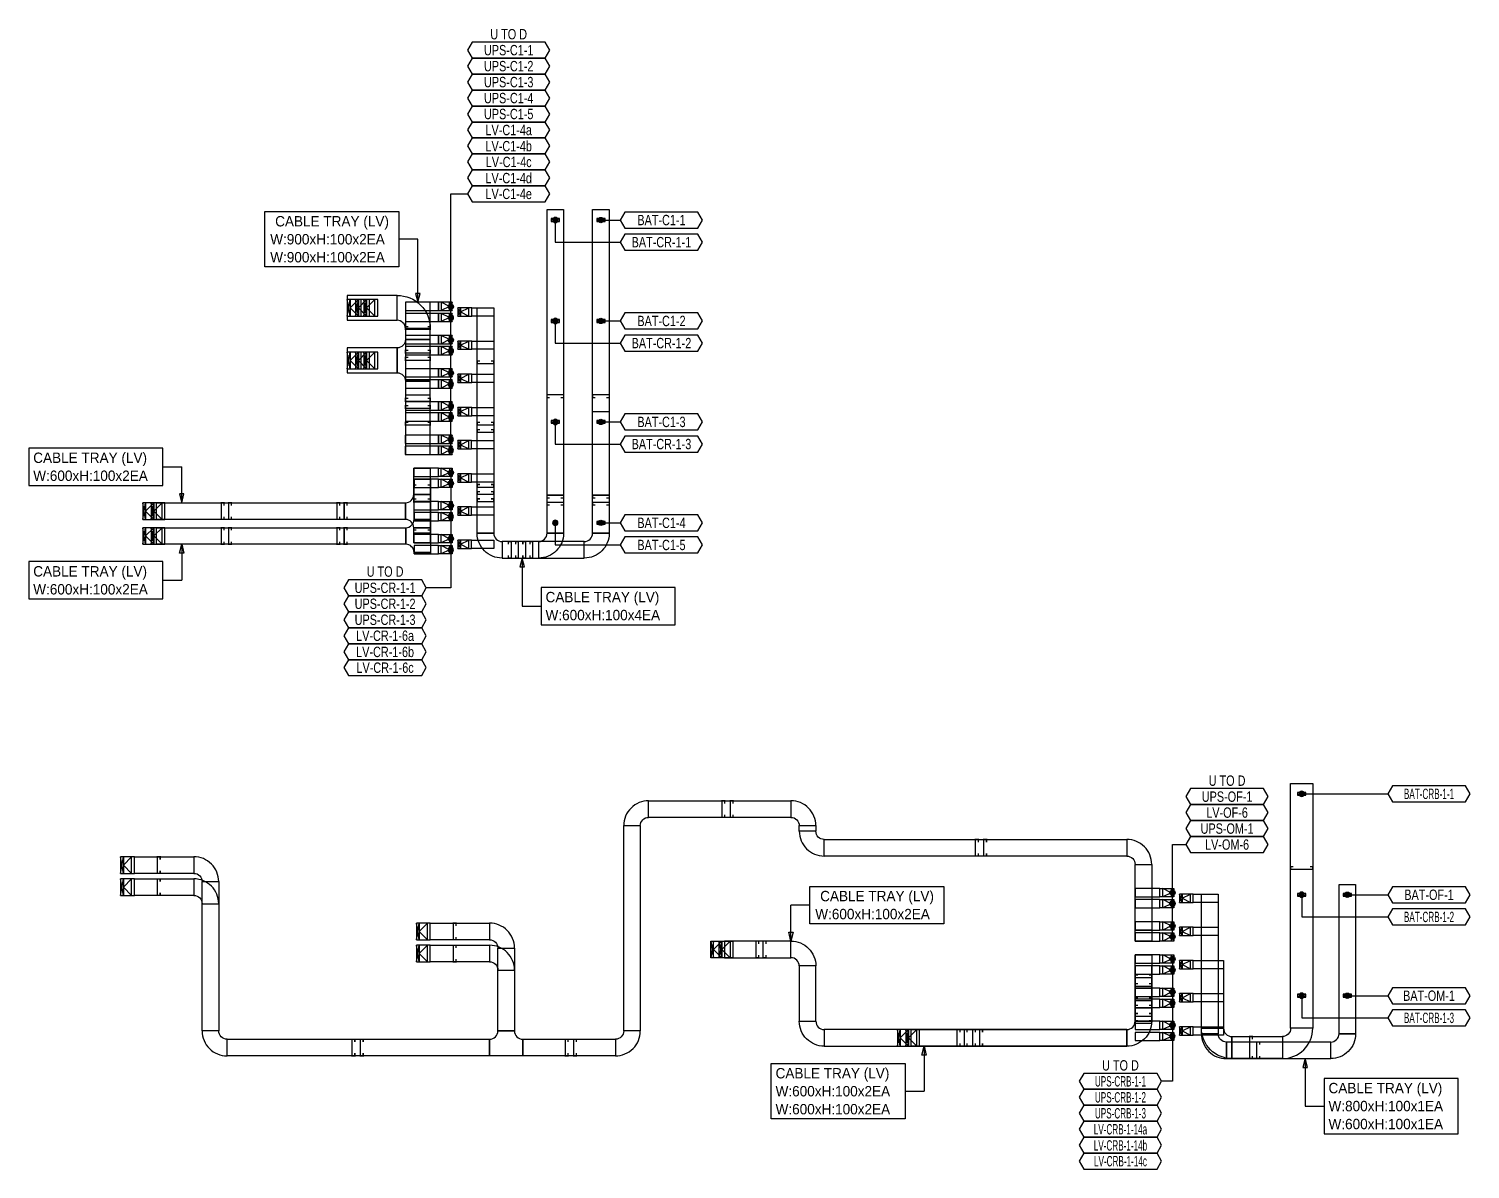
# Model space of a CAD drawing. Header units: millimetres. Extents: x 31670 to 374393, y -351975 to 839589.
# Drawn here: x 111934 to 164074, y -247492 to -206256 of the extents above; entities that cross this region are included whole.
import ezdxf
from ezdxf.enums import TextEntityAlignment as Align

# ---------------------------------------------------------------- set-up
doc = ezdxf.new("R2010")
doc.units = ezdxf.units.MM
doc.header["$LTSCALE"] = 150
for name, color, linetype in [('-----26 Electrical Cable Tray_HV_N', 30, 'Continuous'), ('-----26 Electrical Cable Tray_LV_UPS1', 6, 'Continuous'), ('-----26 Electrical Cable Tray_LV_UPS2', 2, 'Continuous'), ('-----26 Electrical Cable Tray_LV_UPSBAT', 11, 'Continuous'), ('-----29 주기', 1, 'Continuous'), ('-----30 Text', 2, 'Continuous'), ('-----99 Cable Schedule', 2, 'Continuous')]:
    doc.layers.add(name, color=color, linetype=linetype)
doc.styles.add('ELEC', font='Dotum.ttf')

# ---------------------------------------------------------------- blocks, each defined once
blk = doc.blocks.new('A$550585017316')
at = {"color": 0}
for p, q in [((400, 300), (0, 300)), ((0, 300), (0, 0)), ((0, 0), (400, 0)), ((500, 300), (400, 300)), ((400, 0), (500, 0)), ((500, 0), (500, 300))]:
    blk.add_line(p, q, dxfattribs=at)
at = {"color": 8}
for p, q in [((100, 0), (0, 300)), ((0, 0), (100, 300)), ((100, 150), (400, 300)), ((100, 300), (100, 0)), ((100, 150), (400, 0)), ((400, 0), (400, 300))]:
    blk.add_line(p, q, dxfattribs=at)
blk = doc.blocks.new('A$495596483691')
at = {"color": 0}
for p, q in [((100, 600), (0, 600)), ((0, 600), (0, 0)), ((500, 600), (100, 600)), ((500, 0), (500, 600)), ((0, 0), (100, 0)), ((100, 0), (500, 0))]:
    blk.add_line(p, q, dxfattribs=at)
at = {"color": 8}
for p, q in [((400, 300), (100, 600)), ((100, 600), (100, 0)), ((400, 0), (400, 600)), ((400, 600), (500, 0)), ((500, 600), (400, 0)), ((400, 300), (100, 0))]:
    blk.add_line(p, q, dxfattribs=at)
blk = doc.blocks.new('A$C9a0ab699')
h = blk.add_hatch(color=0)
edge = h.paths.add_edge_path()
edge.add_arc((64, 64), 64, -360, 0, ccw=False)
at = {"color": 0}
blk.add_circle((64, 64), 64, dxfattribs=at)

msp = doc.modelspace()

# ---------------------------------------------------------------- linework, layer by layer
at = {"layer": '-----26 Electrical Cable Tray_HV_N', "color": 1}
for p, q in [((116780, -222092, 0), (117465, -222092, 0)), ((116780, -226198, 0), (117465, -226198, 0)), ((140189, -237942, 0), (139504, -237942, 0)), ((143633, -244673, 0), (144318, -244673, 0))]:
    msp.add_line(p, q, dxfattribs=at)
at = {"layer": '-----26 Electrical Cable Tray_HV_N', "color": 1, "elevation": 0}
for points in [[(125319, -212864), (125319, -214864), (120473, -214864), (120473, -212864)], [(111934, -221417), (111934, -222767), (116780, -222767), (116780, -221417)], [(111934, -225523), (111934, -226873), (116780, -226873), (116780, -225523)], [(130466, -226455), (130466, -227805), (135312, -227805), (135312, -226455)], [(145035, -237267), (145035, -238617), (140189, -238617), (140189, -237267)], [(138787, -245673), (138787, -243673), (143633, -243673), (143633, -245673)], [(158789, -244210), (158789, -246210), (163635, -246210), (163635, -244210)]]:
    msp.add_lwpolyline(points, close=True, dxfattribs=at)
for points in [[(126007, -216145), (126087, -215825), (125927, -215825), (126007, -216145), (126007, -213864), (125319, -213864)], [(117465, -223395), (117545, -223075), (117385, -223075), (117465, -223395), (117465, -222092)], [(117465, -224895), (117545, -225215), (117385, -225215), (117465, -224895), (117465, -226198)], [(129781, -225395), (129701, -225715), (129861, -225715), (129781, -225395), (129781, -227130), (130466, -227130)], [(139504, -239245), (139424, -238925), (139584, -238925), (139504, -239245), (139504, -237942)], [(144318, -243045), (144398, -243365), (144238, -243365), (144318, -243045), (144318, -244673)], [(158104, -243495), (158024, -243815), (158184, -243815), (158104, -243495), (158104, -245210), (158789, -245210)]]:
    msp.add_lwpolyline(points, dxfattribs=at)
at = {"layer": '-----26 Electrical Cable Tray_LV_UPS1', "elevation": 0}
for points in [[(125557, -217495), (126457, -217495), (126457, -216145), (125557, -216145)], [(125557, -216845), (126753, -216845), (126753, -216545), (125557, -216545)], [(123454, -217795), (123454, -218695), (125257, -218695), (125257, -217795)], [(123454, -217795), (123454, -218695), (125257, -218695), (125257, -217795)], [(125557, -218045), (126753, -218045), (126753, -217745), (125557, -217745)], [(125557, -219245), (126753, -219245), (126753, -218945), (125557, -218945)], [(125557, -221645), (126457, -221645), (126457, -218995), (125557, -218995)], [(125557, -221645), (126457, -221645), (126457, -218995), (125557, -218995)], [(125557, -220445), (126753, -220445), (126753, -220145), (125557, -220145)], [(125554, -221645), (126749, -221645), (126749, -221345), (125554, -221345)], [(126749, -222145), (125857, -222145), (125857, -222445), (126749, -222445)], [(126457, -222145), (126457, -223095), (125857, -223095), (125857, -222145)], [(116554, -223395), (125557, -223395), (125557, -223995), (116554, -223995)], [(116854, -223395), (125557, -223395), (125557, -223995), (116854, -223995)], [(126749, -223345), (125857, -223345), (125857, -223645), (126749, -223645)], [(126457, -224295), (126457, -224845), (125857, -224845), (125857, -224295)], [(126749, -224545), (125857, -224545), (125857, -224845), (126749, -224845)], [(134354, -234170), (139504, -234170), (139504, -234770), (134354, -234770)], [(134054, -235070), (134054, -242495), (133454, -242495), (133454, -235070)], [(139804, -235270), (139804, -235070), (140404, -235070), (140404, -235270)], [(140704, -235570), (151653, -235570), (151653, -236170), (140704, -236170)], [(152553, -236470), (152553, -238845), (151953, -238845), (151953, -236470)], [(115754, -236995), (117904, -236995), (117904, -237595), (115754, -237595)], [(152853, -237345), (151953, -237345), (151953, -237645), (152853, -237645)], [(118804, -237895), (118804, -242495), (118204, -242495), (118204, -237895)], [(126454, -238595), (128603, -238595), (128603, -239195), (126454, -239195)], [(152853, -238545), (151953, -238545), (151953, -238845), (152853, -238845)], [(129503, -239495), (129503, -242495), (128903, -242495), (128903, -239495)], [(152853, -239745), (151953, -239745), (151953, -240045), (152853, -240045)], [(152553, -239745), (152553, -242145), (151953, -242145), (151953, -239745)], [(152853, -240945), (151953, -240945), (151953, -241245), (152853, -241245)], [(152553, -240945), (152553, -242145), (151953, -242145), (151953, -240945)], [(143854, -242445), (151653, -242445), (151653, -243045), (143854, -243045)], [(144154, -242445), (151653, -242445), (151653, -243045), (144154, -243045)], [(152853, -242145), (151953, -242145), (151953, -242445), (152853, -242445)], [(119104, -242795), (128603, -242795), (128603, -243395), (119104, -243395)], [(129803, -242795), (133154, -242795), (133154, -243395), (129803, -243395)]]:
    msp.add_lwpolyline(points, close=True, dxfattribs=at)
at = {"layer": '-----26 Electrical Cable Tray_LV_UPS1', "ltscale": 7.5, "const_width": 50, "elevation": 0}
for points in [[(126357, -217022), (126457, -217022), (126457, -217122), (125557, -217122), (125557, -217022), (125657, -217022)], [(126357, -219622), (126457, -219622), (126457, -219722), (125557, -219722), (125557, -219622), (125657, -219622)], [(126357, -219882), (126457, -219882), (126457, -219982), (125557, -219982), (125557, -219882), (125657, -219882)], [(126357, -222747), (126457, -222747), (126457, -222847), (125857, -222847), (125857, -222747), (125957, -222747)], [(118999, -223895), (118999, -223995), (118899, -223995), (118899, -223395), (118999, -223395), (118999, -223495)], [(119259, -223895), (119259, -223995), (119159, -223995), (119159, -223395), (119259, -223395), (119259, -223495)], [(123181, -223895), (123181, -223995), (123081, -223995), (123081, -223395), (123181, -223395), (123181, -223495)], [(123441, -223895), (123441, -223995), (123341, -223995), (123341, -223395), (123441, -223395), (123441, -223495)], [(126357, -224383), (126457, -224383), (126457, -224483), (125857, -224483), (125857, -224383), (125957, -224383)], [(137106, -234670), (137106, -234770), (137006, -234770), (137006, -234170), (137106, -234170), (137106, -234270)], [(146278, -236070), (146278, -236170), (146178, -236170), (146178, -235570), (146278, -235570), (146278, -235670)], [(116686, -237495), (116686, -237595), (116586, -237595), (116586, -236995), (116686, -236995), (116686, -237095)], [(127386, -239095), (127386, -239195), (127286, -239195), (127286, -238595), (127386, -238595), (127386, -238695)], [(152453, -240780), (152553, -240780), (152553, -240880), (151953, -240880), (151953, -240780), (152053, -240780)], [(152453, -241863), (152553, -241863), (152553, -241963), (151953, -241963), (151953, -241863), (152053, -241863)], [(145614, -242945), (145614, -243045), (145514, -243045), (145514, -242445), (145614, -242445), (145614, -242545)], [(145874, -242945), (145874, -243045), (145774, -243045), (145774, -242445), (145874, -242445), (145874, -242545)], [(152453, -242123), (152553, -242123), (152553, -242223), (151953, -242223), (151953, -242123), (152053, -242123)], [(123728, -243295), (123728, -243395), (123628, -243395), (123628, -242795), (123728, -242795), (123728, -242895)], [(131441, -243295), (131441, -243395), (131341, -243395), (131341, -242795), (131441, -242795), (131441, -242895)]]:
    msp.add_lwpolyline(points, dxfattribs=at)
at = {"layer": '-----26 Electrical Cable Tray_LV_UPS1', "elevation": 0}
for points in [[(125557, -218995), (126457, -218995), (126457, -218995), (126457, -217495), (125557, -217495, -0.414214), (125257, -217795), (125257, -218695), (125257, -218695, -0.414214)], [(125557, -218995), (126457, -218995), (126457, -218995), (126457, -217495), (125557, -217495, -0.414214), (125257, -217795), (125257, -218695), (125257, -218695, -0.414214)], [(125857, -223095), (126457, -223095), (126457, -223095), (126457, -224295), (125857, -224295, 0.414214), (125557, -223995), (125557, -223395), (125557, -223395, 0.414214)], [(125857, -223095), (126457, -223095), (126457, -223095), (126457, -224295), (125857, -224295, 0.414214), (125557, -223995), (125557, -223395), (125557, -223395, 0.414214)], [(134054, -235070), (134054, -235070, -0.414214), (134354, -234770), (134354, -234770), (134354, -234170, 0.414214), (133454, -235070)], [(139504, -234770), (139504, -234770, -0.414214), (139804, -235070), (139804, -235070), (140404, -235070, 0.414214), (139504, -234170)], [(140704, -235570), (140704, -235570, -0.414214), (140404, -235270), (140404, -235270), (139804, -235270, 0.414214), (140704, -236170)], [(151653, -236170), (151653, -236170, -0.414214), (151953, -236470), (151953, -236470), (152553, -236470, 0.414214), (151653, -235570)], [(117904, -237595), (117904, -237595, -0.414214), (118204, -237895), (118204, -237895), (118804, -237895, 0.414214), (117904, -236995)], [(128603, -239195), (128603, -239195, -0.414214), (128903, -239495), (128903, -239495), (129503, -239495, 0.414214), (128603, -238595)], [(151653, -242445), (151653, -242445, 0.414214), (151953, -242145), (151953, -242145), (152553, -242145, -0.414214), (151653, -243045)], [(151653, -242445), (151653, -242445, 0.414214), (151953, -242145), (151953, -242145), (152553, -242145, -0.414214), (151653, -243045)], [(119104, -242795), (119104, -242795, -0.414214), (118804, -242495), (118804, -242495), (118204, -242495, 0.414214), (119104, -243395)], [(129803, -242795), (129803, -243395), (129803, -243395), (128603, -243395), (128603, -242795, 0.414214), (128903, -242495), (129503, -242495), (129503, -242495, 0.414214)], [(133454, -242495), (133454, -242495, -0.414214), (133154, -242795), (133154, -242795), (133154, -243395, 0.414214), (134054, -242495)]]:
    msp.add_lwpolyline(points, format="xyb", close=True, dxfattribs=at)
at = {"layer": '-----26 Electrical Cable Tray_LV_UPS2', "elevation": 0}
for points in [[(123454, -215895), (123454, -216795), (125257, -216795), (125257, -215895)], [(123454, -215895), (123454, -216795), (125257, -216795), (125257, -215895)], [(125557, -216445), (126753, -216445), (126753, -216145), (125557, -216145)], [(125557, -221645), (126457, -221645), (126457, -217095), (125557, -217095)], [(125557, -219495), (126457, -219495), (126457, -217095), (125557, -217095)], [(125557, -217645), (126753, -217645), (126753, -217345), (125557, -217345)], [(125557, -218845), (126753, -218845), (126753, -218545), (125557, -218545)], [(125557, -220045), (126753, -220045), (126753, -219745), (125557, -219745)], [(125554, -221245), (126749, -221245), (126749, -220945), (125554, -220945)], [(126749, -222545), (125870, -222545), (125870, -222845), (126749, -222845)], [(126470, -222545), (126470, -223995), (125870, -223995), (125870, -222545)], [(126749, -223745), (125870, -223745), (125870, -224045), (126749, -224045)], [(116554, -224295), (125570, -224295), (125570, -224895), (116554, -224895)], [(116854, -224295), (125570, -224295), (125570, -224895), (116854, -224895)], [(126749, -224945), (125870, -224945), (125870, -225245), (126749, -225245)], [(126470, -225195), (126470, -225245), (125870, -225245), (125870, -225195)], [(134354, -234170), (139504, -234170), (139504, -234770), (134354, -234770)], [(134054, -235070), (134054, -242495), (133454, -242495), (133454, -235070)], [(139804, -235270), (139804, -235070), (140404, -235070), (140404, -235270)], [(140704, -235570), (151653, -235570), (151653, -236170), (140704, -236170)], [(115754, -236195), (117904, -236195), (117904, -236795), (115754, -236795)], [(152553, -236470), (152553, -239245), (151953, -239245), (151953, -236470)], [(118804, -237095), (118804, -242495), (118204, -242495), (118204, -237095)], [(152853, -237745), (151953, -237745), (151953, -238045), (152853, -238045)], [(137104, -239845), (139504, -239845), (139504, -239245), (137104, -239245)], [(137404, -239845), (139504, -239845), (139504, -239245), (137404, -239245)], [(152853, -238945), (151953, -238945), (151953, -239245), (152853, -239245)], [(126454, -239395), (128603, -239395), (128603, -239995), (126454, -239995)], [(129503, -240295), (129503, -242495), (128903, -242495), (128903, -240295)], [(139804, -240145), (139804, -242145), (140404, -242145), (140404, -240145)], [(139804, -240145), (139804, -242145), (140404, -242145), (140404, -240145)], [(152853, -240145), (151953, -240145), (151953, -240445), (152853, -240445)], [(151953, -240145), (151953, -242145), (152553, -242145), (152553, -240145)], [(152853, -241345), (151953, -241345), (151953, -241645), (152853, -241645)], [(151953, -241345), (151953, -242145), (152553, -242145), (152553, -241345)], [(140704, -243045), (151653, -243045), (151653, -242445), (140704, -242445)], [(140704, -243045), (151653, -243045), (151653, -242445), (140704, -242445)], [(119104, -242795), (128603, -242795), (128603, -243395), (119104, -243395)], [(129803, -242795), (133154, -242795), (133154, -243395), (129803, -243395)], [(152853, -242545), (151953, -242545), (151953, -242845), (152853, -242845)]]:
    msp.add_lwpolyline(points, close=True, dxfattribs=at)
for points in [[(125557, -217095), (125557, -217095, 0.414214), (125257, -216795), (125257, -216795), (125257, -215895, -0.414214), (126457, -217095)], [(125557, -217095), (125557, -217095, 0.414214), (125257, -216795), (125257, -216795), (125257, -215895, -0.414214), (126457, -217095)], [(125870, -223995), (126470, -223995), (126470, -223995), (126470, -225195), (125870, -225195, 0.414214), (125570, -224895), (125570, -224295), (125570, -224295, 0.414214)], [(134054, -235070), (134054, -235070, -0.414214), (134354, -234770), (134354, -234770), (134354, -234170, 0.414214), (133454, -235070)], [(139504, -234770), (139504, -234770, -0.414214), (139804, -235070), (139804, -235070), (140404, -235070, 0.414214), (139504, -234170)], [(140704, -235570), (140704, -235570, -0.414214), (140404, -235270), (140404, -235270), (139804, -235270, 0.414214), (140704, -236170)], [(151653, -236170), (151653, -236170, -0.414214), (151953, -236470), (151953, -236470), (152553, -236470, 0.414214), (151653, -235570)], [(117904, -236795), (117904, -236795, -0.414214), (118204, -237095), (118204, -237095), (118804, -237095, 0.414214), (117904, -236195)], [(139804, -240145), (139804, -240145, 0.414214), (139504, -239845), (139504, -239845), (139504, -239245, -0.414214), (140404, -240145)], [(139804, -240145), (139804, -240145, 0.414214), (139504, -239845), (139504, -239845), (139504, -239245, -0.414214), (140404, -240145)], [(128603, -239995), (128603, -239995, -0.414214), (128903, -240295), (128903, -240295), (129503, -240295, 0.414214), (128603, -239395)], [(140404, -242145), (140404, -242145, 0.414214), (140704, -242445), (140704, -242445), (140704, -243045, -0.414214), (139804, -242145)], [(140404, -242145), (140404, -242145, 0.414214), (140704, -242445), (140704, -242445), (140704, -243045, -0.414214), (139804, -242145)], [(151653, -242445), (151653, -242445, 0.414214), (151953, -242145), (151953, -242145), (152553, -242145, -0.414214), (151653, -243045)], [(151653, -242445), (151653, -242445, 0.414214), (151953, -242145), (151953, -242145), (152553, -242145, -0.414214), (151653, -243045)], [(119104, -242795), (119104, -242795, -0.414214), (118804, -242495), (118804, -242495), (118204, -242495, 0.414214), (119104, -243395)], [(129803, -242795), (129803, -243395), (129803, -243395), (128603, -243395), (128603, -242795, 0.414214), (128903, -242495), (129503, -242495), (129503, -242495, 0.414214)], [(133454, -242495), (133454, -242495, -0.414214), (133154, -242795), (133154, -242795), (133154, -243395, 0.414214), (134054, -242495)]]:
    msp.add_lwpolyline(points, format="xyb", close=True, dxfattribs=at)
at = {"layer": '-----26 Electrical Cable Tray_LV_UPS2', "ltscale": 7.5, "const_width": 50, "elevation": 0}
for points in [[(126357, -217880), (126457, -217880), (126457, -217980), (125557, -217980), (125557, -217880), (125657, -217880)], [(126357, -218140), (126457, -218140), (126457, -218240), (125557, -218240), (125557, -218140), (125657, -218140)], [(126357, -220486), (126457, -220486), (126457, -220586), (125557, -220586), (125557, -220486), (125657, -220486)], [(126357, -223261), (126457, -223261), (126457, -223361), (125857, -223361), (125857, -223261), (125957, -223261)], [(118999, -224795), (118999, -224895), (118899, -224895), (118899, -224295), (118999, -224295), (118999, -224395)], [(119259, -224795), (119259, -224895), (119159, -224895), (119159, -224295), (119259, -224295), (119259, -224395)], [(123181, -224795), (123181, -224895), (123081, -224895), (123081, -224295), (123181, -224295), (123181, -224395)], [(123441, -224795), (123441, -224895), (123341, -224895), (123341, -224295), (123441, -224295), (123441, -224395)], [(137406, -234270), (137406, -234170), (137306, -234170), (137306, -234770), (137406, -234770), (137406, -234670)], [(146578, -235670), (146578, -235570), (146478, -235570), (146478, -236170), (146578, -236170), (146578, -236070)], [(116686, -236695), (116686, -236795), (116586, -236795), (116586, -236195), (116686, -236195), (116686, -236295)], [(138336, -239345), (138336, -239245), (138236, -239245), (138236, -239845), (138336, -239845), (138336, -239745)], [(138596, -239345), (138596, -239245), (138496, -239245), (138496, -239845), (138596, -239845), (138596, -239745)], [(127386, -239895), (127386, -239995), (127286, -239995), (127286, -239395), (127386, -239395), (127386, -239495)], [(152053, -240471), (151953, -240471), (151953, -240571), (152553, -240571), (152553, -240471), (152453, -240471)], [(152053, -241303), (151953, -241303), (151953, -241403), (152553, -241403), (152553, -241303), (152453, -241303)], [(152053, -241563), (151953, -241563), (151953, -241663), (152553, -241663), (152553, -241563), (152453, -241563)], [(146174, -242545), (146174, -242445), (146074, -242445), (146074, -243045), (146174, -243045), (146174, -242945)], [(146433, -242545), (146433, -242445), (146333, -242445), (146333, -243045), (146433, -243045), (146433, -242945)], [(124028, -242895), (124028, -242795), (123928, -242795), (123928, -243395), (124028, -243395), (124028, -243295)], [(131741, -242895), (131741, -242795), (131641, -242795), (131641, -243395), (131741, -243395), (131741, -243295)]]:
    msp.add_lwpolyline(points, dxfattribs=at)
at = {"layer": '-----26 Electrical Cable Tray_LV_UPSBAT'}
for p, q in [((130829, -213220, 0), (131129, -213120, 0)), ((130829, -213120, 0), (131129, -213220, 0)), ((132479, -213220, 0), (132779, -213120, 0)), ((132479, -213120, 0), (132779, -213220, 0)), ((130829, -216870), (131129, -216770)), ((130829, -216770), (131129, -216870)), ((132479, -216870), (132779, -216770)), ((132479, -216770), (132779, -216870)), ((130829, -220520), (131129, -220420)), ((130829, -220420), (131129, -220520)), ((132479, -220520), (132779, -220420)), ((132479, -220420), (132779, -220520)), ((132479, -224170), (132779, -224070)), ((132479, -224070), (132779, -224170)), ((158129, -233870), (157829, -233970)), ((158129, -233970), (157829, -233870)), ((158129, -237520), (157829, -237620)), ((158129, -237620), (157829, -237520)), ((159479, -237620, 0), (159779, -237520, 0)), ((159479, -237520, 0), (159779, -237620, 0)), ((158129, -241170), (157829, -241270)), ((158129, -241270), (157829, -241170)), ((159479, -241270, 0), (159779, -241170, 0)), ((159479, -241170, 0), (159779, -241270, 0))]:
    msp.add_line(p, q, dxfattribs=at)
at = {"layer": '-----26 Electrical Cable Tray_LV_UPSBAT', "elevation": 0}
for points in [[(130679, -224495), (130679, -212795), (131279, -212795), (131279, -224495)], [(130829, -213120), (130829, -213220), (131129, -213220), (131129, -213120)], [(132329, -224495), (132329, -212795), (132929, -212795), (132929, -224495)], [(132479, -213120), (132479, -213220), (132779, -213220), (132779, -213120)], [(127955, -216345), (128753, -216345), (128753, -216645), (127955, -216645)], [(128153, -224495), (128153, -216345), (128753, -216345), (128753, -224495)], [(128153, -224495), (128153, -216345), (128753, -216345), (128753, -224495)], [(130829, -216770), (130829, -216870), (131129, -216870), (131129, -216770)], [(132479, -216770), (132479, -216870), (132779, -216870), (132779, -216770)], [(127955, -217545), (128753, -217545), (128753, -217845), (127955, -217845)], [(127955, -218745), (128753, -218745), (128753, -219045), (127955, -219045)], [(127955, -219945), (128753, -219945), (128753, -220245), (127955, -220245)], [(130829, -220420), (130829, -220520), (131129, -220520), (131129, -220420)], [(132329, -224495), (132329, -220095), (132929, -220095), (132929, -224495)], [(132479, -220420), (132479, -220520), (132779, -220520), (132779, -220420)], [(127951, -221145), (128754, -221145), (128754, -221445), (127951, -221445)], [(127951, -222345), (128754, -222345), (128754, -222645), (127951, -222645)], [(127951, -223545), (128754, -223545), (128754, -223845), (127951, -223845)], [(132479, -224070), (132479, -224170), (132779, -224170), (132779, -224070)], [(127951, -224745), (128754, -224745), (128754, -225045), (127951, -225045)], [(129053, -225395), (132029, -225395), (132029, -224795), (129053, -224795)], [(129053, -225395), (132029, -225395), (132029, -224795), (129053, -224795)], [(129053, -225395), (130379, -225395), (130379, -224795), (129053, -224795)], [(129053, -225395), (130379, -225395), (130379, -224795), (129053, -224795)], [(158379, -233545), (158379, -242395), (157579, -242395), (157579, -233545)], [(158129, -233970), (158129, -233870), (157829, -233870), (157829, -233970)], [(159329, -242595), (159329, -237195), (159929, -237195), (159929, -242595)], [(154055, -237545), (154954, -237545), (154954, -237845), (154055, -237845)], [(154354, -242595), (154354, -237545), (154954, -237545), (154954, -242595)], [(158129, -237620), (158129, -237520), (157829, -237520), (157829, -237620)], [(159479, -237520), (159479, -237620), (159779, -237620), (159779, -237520)], [(154055, -238745), (154954, -238745), (154954, -239045), (154055, -239045)], [(154055, -239945), (155154, -239945), (155154, -240245), (154055, -240245)], [(155154, -239945), (155154, -242395), (154354, -242395), (154354, -239945)], [(154055, -241145), (155154, -241145), (155154, -241445), (154055, -241445)], [(158129, -241270), (158129, -241170), (157829, -241170), (157829, -241270)], [(159479, -241170), (159479, -241270), (159779, -241270), (159779, -241170)], [(154055, -242345), (155154, -242345), (155154, -242645), (154055, -242645)], [(159029, -242895), (155254, -242895), (155254, -243495), (159029, -243495)], [(157279, -243495), (155454, -243495), (155454, -242695), (157279, -242695)]]:
    msp.add_lwpolyline(points, close=True, dxfattribs=at)
at = {"layer": '-----26 Electrical Cable Tray_LV_UPSBAT', "ltscale": 7.5, "const_width": 50, "elevation": 0}
for points in [[(128653, -218266), (128753, -218266), (128753, -218366), (128153, -218366), (128153, -218266), (128253, -218266)], [(130779, -219590), (130679, -219590), (130679, -219490), (131279, -219490), (131279, -219590), (131179, -219590)], [(132429, -219590), (132329, -219590), (132329, -219490), (132929, -219490), (132929, -219590), (132829, -219590)], [(128653, -220486), (128753, -220486), (128753, -220586), (128153, -220586), (128153, -220486), (128253, -220486)], [(128653, -220746), (128753, -220746), (128753, -220846), (128153, -220846), (128153, -220746), (128253, -220746)], [(128654, -222733), (128754, -222733), (128754, -222833), (128154, -222833), (128154, -222733), (128254, -222733)], [(128654, -222993), (128754, -222993), (128754, -223093), (128154, -223093), (128154, -222993), (128254, -222993)], [(130779, -223219), (130679, -223219), (130679, -223119), (131279, -223119), (131279, -223219), (131179, -223219)], [(132429, -223219), (132329, -223219), (132329, -223119), (132929, -223119), (132929, -223219), (132829, -223219)], [(128654, -223252), (128754, -223252), (128754, -223352), (128154, -223352), (128154, -223252), (128254, -223252)], [(130779, -223478), (130679, -223478), (130679, -223378), (131279, -223378), (131279, -223478), (131179, -223478)], [(132429, -223478), (132329, -223478), (132329, -223378), (132929, -223378), (132929, -223478), (132829, -223478)], [(129285, -224895), (129285, -224795), (129385, -224795), (129385, -225395), (129285, -225395), (129285, -225295)], [(129545, -224895), (129545, -224795), (129645, -224795), (129645, -225395), (129545, -225395), (129545, -225295)], [(129804, -224895), (129804, -224795), (129904, -224795), (129904, -225395), (129804, -225395), (129804, -225295)], [(130064, -224895), (130064, -224795), (130164, -224795), (130164, -225395), (130064, -225395), (130064, -225295)], [(158279, -236550), (158379, -236550), (158379, -236650), (157579, -236650), (157579, -236550), (157679, -236550)], [(156194, -243395), (156194, -243495), (156094, -243495), (156094, -242695), (156194, -242695), (156194, -242795)], [(156454, -243395), (156454, -243495), (156354, -243495), (156354, -242895), (156454, -242895), (156454, -242995)]]:
    msp.add_lwpolyline(points, dxfattribs=at)
at = {"layer": '-----26 Electrical Cable Tray_LV_UPSBAT', "elevation": 0}
for points in [[(128753, -224495), (128753, -224495, 0.414214), (129053, -224795), (129053, -224795), (129053, -225395, -0.414214), (128153, -224495)], [(128753, -224495), (128753, -224495, 0.414214), (129053, -224795), (129053, -224795), (129053, -225395, -0.414214), (128153, -224495)], [(128753, -224495), (128753, -224495, 0.414214), (129053, -224795), (129053, -224795), (129053, -225395, -0.414214), (128153, -224495)], [(128753, -224495), (128753, -224495, 0.414214), (129053, -224795), (129053, -224795), (129053, -225395, -0.414214), (128153, -224495)], [(130379, -224795), (130379, -224795, 0.414214), (130679, -224495), (130679, -224495), (131279, -224495, -0.414214), (130379, -225395)], [(130379, -224795), (130379, -224795, 0.414214), (130679, -224495), (130679, -224495), (131279, -224495, -0.414214), (130379, -225395)], [(132029, -224795), (132029, -224795, 0.414214), (132329, -224495), (132329, -224495), (132929, -224495, -0.414214), (132029, -225395)], [(132029, -224795), (132029, -224795, 0.414214), (132329, -224495), (132329, -224495), (132929, -224495, -0.414214), (132029, -225395)], [(154354, -242395), (155154, -242395, 0.414214), (155454, -242695), (155454, -243495, -0.414214)], [(158379, -242395), (157579, -242395, -0.414214), (157279, -242695), (157279, -243495, 0.414214)], [(155254, -242895), (155254, -242895, -0.414214), (154954, -242595), (154954, -242595), (154354, -242595, 0.414214), (155254, -243495)], [(159029, -242895), (159029, -242895, 0.414214), (159329, -242595), (159329, -242595), (159929, -242595, -0.414214), (159029, -243495)]]:
    msp.add_lwpolyline(points, format="xyb", close=True, dxfattribs=at)
at = {"layer": '-----29 주기', "elevation": 0}
for points in [[(127970, -206738), (127804, -207026), (127970, -207315), (130616, -207315), (130783, -207026), (130616, -206738)], [(127970, -207315), (127804, -207604), (127970, -207893), (130616, -207893), (130783, -207604), (130616, -207315)], [(127970, -207893), (127804, -208181), (127970, -208470), (130616, -208470), (130783, -208181), (130616, -207893)], [(127970, -208470), (127804, -208759), (127970, -209048), (130616, -209048), (130783, -208759), (130616, -208470)], [(127970, -209048), (127804, -209336), (127970, -209625), (130616, -209625), (130783, -209336), (130616, -209048)], [(127970, -209625), (127804, -209914), (127970, -210203), (130616, -210203), (130783, -209914), (130616, -209625)], [(127970, -210203), (127804, -210491), (127970, -210780), (130616, -210780), (130783, -210491), (130616, -210203)], [(127970, -210780), (127804, -211069), (127970, -211358), (130616, -211358), (130783, -211069), (130616, -210780)], [(127970, -211358), (127804, -211646), (127970, -211935), (130616, -211935), (130783, -211646), (130616, -211358)], [(127970, -211935), (127804, -212224), (127970, -212513), (130616, -212513), (130783, -212224), (130616, -211935)], [(133496, -212881), (133329, -213170), (133496, -213459), (136141, -213459), (136308, -213170), (136141, -212881)], [(133496, -213682), (133329, -213970), (133496, -214259), (136141, -214259), (136308, -213970), (136141, -213682)], [(133496, -216531), (133329, -216820), (133496, -217109), (136141, -217109), (136308, -216820), (136141, -216531)], [(133496, -217332), (133329, -217620), (133496, -217909), (136141, -217909), (136308, -217620), (136141, -217332)], [(133496, -220181), (133329, -220470), (133496, -220759), (136141, -220759), (136308, -220470), (136141, -220181)], [(133496, -220982), (133329, -221270), (133496, -221559), (136141, -221559), (136308, -221270), (136141, -220982)], [(133496, -223831), (133329, -224120), (133496, -224409), (136141, -224409), (136308, -224120), (136141, -223831)], [(133496, -224632), (133329, -224920), (133496, -225209), (136141, -225209), (136308, -224920), (136141, -224632)], [(123499, -226181), (123332, -226470), (123499, -226758), (126145, -226758), (126312, -226470), (126145, -226181)], [(123499, -226758), (123332, -227047), (123499, -227336), (126145, -227336), (126312, -227047), (126145, -226758)], [(123499, -227336), (123332, -227625), (123499, -227913), (126145, -227913), (126312, -227625), (126145, -227336)], [(123499, -227913), (123332, -228202), (123499, -228491), (126145, -228491), (126312, -228202), (126145, -227913)], [(123499, -228491), (123332, -228780), (123499, -229068), (126145, -229068), (126312, -228780), (126145, -228491)], [(123499, -229068), (123332, -229357), (123499, -229646), (126145, -229646), (126312, -229357), (126145, -229068)], [(153957, -233732), (153790, -234021), (153957, -234309), (156603, -234309), (156770, -234021), (156603, -233732)], [(161261, -233631), (161094, -233920), (161261, -234209), (163907, -234209), (164074, -233920), (163907, -233631)], [(153957, -234309), (153790, -234598), (153957, -234887), (156603, -234887), (156770, -234598), (156603, -234309)], [(153957, -234887), (153790, -235176), (153957, -235464), (156603, -235464), (156770, -235176), (156603, -234887)], [(153957, -235464), (153790, -235753), (153957, -236042), (156603, -236042), (156770, -235753), (156603, -235464)], [(161261, -237281), (161094, -237570), (161261, -237859), (163907, -237859), (164074, -237570), (163907, -237281)], [(161261, -238082), (161094, -238370), (161261, -238659), (163907, -238659), (164074, -238370), (163907, -238082)], [(161261, -240931), (161094, -241220), (161261, -241509), (163907, -241509), (164074, -241220), (163907, -240931)], [(161261, -241732), (161094, -242020), (161261, -242309), (163907, -242309), (164074, -242020), (163907, -241732)], [(150100, -244027), (149933, -244316), (150100, -244605), (152745, -244605), (152912, -244316), (152745, -244027)], [(150100, -244605), (149933, -244894), (150100, -245182), (152745, -245182), (152912, -244894), (152745, -244605)], [(150100, -245182), (149933, -245471), (150100, -245760), (152745, -245760), (152912, -245471), (152745, -245182)], [(150100, -245760), (149933, -246049), (150100, -246337), (152745, -246337), (152912, -246049), (152745, -245760)], [(150100, -246337), (149933, -246626), (150100, -246915), (152745, -246915), (152912, -246626), (152745, -246337)], [(150100, -246915), (149933, -247204), (150100, -247492), (152745, -247492), (152912, -247204), (152745, -246915)]]:
    msp.add_lwpolyline(points, close=True, dxfattribs=at)
at = {"layer": '-----99 Cable Schedule', "color": 1, "elevation": 0}
for points in [[(127203, -221496), (127203, -212224), (127804, -212224)], [(130979, -213170), (130979, -213970), (133329, -213970)], [(132629, -213170), (133329, -213170)], [(130979, -216820), (130979, -217620), (133329, -217620)], [(132629, -216820), (133329, -216820)], [(130979, -220470), (130979, -221270), (133329, -221270)], [(132629, -220470), (133329, -220470)], [(127199, -222304), (127199, -226470), (126312, -226470)], [(130979, -224120), (130979, -224920), (133329, -224920)], [(132629, -224120), (133329, -224120)], [(157979, -233920), (161094, -233920)], [(153305, -239086), (153305, -235753), (153790, -235753)], [(157979, -237570), (157979, -238370), (161094, -238370)], [(159629, -237570), (161094, -237570)], [(153303, -239895), (153303, -244316), (152912, -244316)], [(157979, -241220), (157979, -242020), (161094, -242020)], [(159629, -241220), (161094, -241220)]]:
    msp.add_lwpolyline(points, dxfattribs=at)

# ---------------------------------------------------------------- block references
at = {"layer": '-----26 Electrical Cable Tray_LV_UPS1', "rotation": 180}
for name, p in [('A$550585017316', (127253, -216545, 0)), ('A$550585017316', (127253, -217745, 0)), ('A$495596483691', (123954, -217945, 0)), ('A$495596483691', (124254, -217945, 0)), ('A$495596483691', (124554, -217945, 0)), ('A$550585017316', (127253, -218945, 0)), ('A$550585017316', (127253, -220145, 0)), ('A$550585017316', (127249, -221345, 0)), ('A$495596483691', (116554, -223395, 0)), ('A$495596483691', (116854, -223395, 0)), ('A$495596483691', (115754, -236995, 0)), ('A$495596483691', (126454, -238595, 0)), ('A$495596483691', (143854, -242445, 0)), ('A$495596483691', (144154, -242445, 0))]:
    msp.add_blockref(name, p, dxfattribs=at)
at = {"layer": '-----26 Electrical Cable Tray_LV_UPS1', "xscale": -1}
for p in [(127249, -222445, 0), (127249, -223645, 0), (127249, -224845, 0), (153353, -237645, 0), (153353, -238845, 0), (153353, -240045, 0), (153353, -241245, 0), (153353, -242445, 0)]:
    msp.add_blockref('A$550585017316', p, dxfattribs=at)
at = {"layer": '-----26 Electrical Cable Tray_LV_UPS2', "rotation": 180}
for name, p in [('A$495596483691', (123954, -216045, 0)), ('A$495596483691', (124254, -216045, 0)), ('A$495596483691', (124554, -216045, 0)), ('A$550585017316', (127253, -216145, 0)), ('A$550585017316', (127253, -217345, 0)), ('A$550585017316', (127253, -218545, 0)), ('A$550585017316', (127253, -219745, 0)), ('A$550585017316', (127249, -220945, 0)), ('A$495596483691', (116554, -224295, 0)), ('A$495596483691', (116854, -224295, 0)), ('A$495596483691', (115754, -236195, 0)), ('A$495596483691', (126454, -239395, 0))]:
    msp.add_blockref(name, p, dxfattribs=at)
at = {"layer": '-----26 Electrical Cable Tray_LV_UPS2', "xscale": -1}
for name, p in [('A$550585017316', (127249, -222845, 0)), ('A$550585017316', (127249, -224045, 0)), ('A$550585017316', (127249, -225245, 0)), ('A$550585017316', (153353, -238045, 0)), ('A$495596483691', (137104, -239845, 0)), ('A$495596483691', (137404, -239845, 0)), ('A$550585017316', (153353, -239245, 0)), ('A$550585017316', (153353, -240445, 0)), ('A$550585017316', (153353, -241645, 0)), ('A$550585017316', (153353, -242845, 0))]:
    msp.add_blockref(name, p, dxfattribs=at)
at = {"layer": '-----26 Electrical Cable Tray_LV_UPSBAT'}
for p in [(127455, -216645, 0), (127455, -217845, 0), (127455, -219045, 0), (127455, -220245, 0), (127451, -221445, 0), (127451, -222645, 0), (127451, -223845, 0), (127451, -225045, 0), (153555, -237845, 0), (153555, -239045, 0), (153555, -240245, 0), (153555, -241445, 0), (153555, -242645, 0)]:
    msp.add_blockref('A$550585017316', p, dxfattribs=at)
at = {"layer": '-----99 Cable Schedule', "color": 1, "xscale": -1.5, "yscale": 1.5, "zscale": 1.5}
for p in [(131075, -213266, 0), (127299, -216800, 0), (131075, -216916), (127299, -218000, 0), (127296, -219200, 0), (127299, -220000, 0), (127299, -220391, 0), (131075, -220566), (127295, -221200, 0), (127295, -221591, 0), (127295, -223991, 0), (131075, -224216), (127295, -225191, 0), (158075, -234016), (158075, -237666), (153399, -241582, 0), (158075, -241316), (153399, -242782, 0)]:
    msp.add_blockref('A$C9a0ab699', p, dxfattribs=at)
at = {"layer": '-----99 Cable Schedule', "color": 1, "xscale": 1.5, "yscale": 1.5, "zscale": 1.5}
for p, rotation in [((132725, -213266, 0), 90.00000000000001), ((127296, -216208, 0), 180), ((132725, -216916), 90.00000000000001), ((127296, -217408, 0), 180), ((127296, -218608, 0), 180), ((132725, -220566), 90.00000000000001), ((127298, -222208, 0), 180), ((127298, -222599, 0), 180), ((127295, -223399, 0), 180), ((132725, -224216), 90.00000000000001), ((127298, -224599, 0), 180), ((153401, -237399, 0), 180), ((159725, -237666, 0), 90.00000000000001), ((153401, -237790, 0), 180), ((153401, -238599, 0), 180), ((153401, -238990, 0), 180), ((153401, -239799, 0), 180), ((153401, -240190, 0), 180), ((153399, -240990, 0), 180), ((159725, -241316, 0), 90.00000000000001), ((153401, -242190, 0), 180)]:
    msp.add_blockref('A$C9a0ab699', p, dxfattribs=dict(at, rotation=rotation))

# ---------------------------------------------------------------- texts
at = {"layer": '-----26 Electrical Cable Tray_LV_UPS1', "style": 'ELEC'}
for s, p in [('W:900xH:100x2EA', (120667, -214514, 0)), ('CABLE TRAY (LV)', (112094, -221767, 0)), ('W:600xH:100x2EA', (112094, -222417, 0)), ('CABLE TRAY (LV)', (138947, -244023, 0)), ('W:600xH:100x2EA', (138947, -244673, 0))]:
    msp.add_text(s, height=375, dxfattribs=at).set_placement(p, align=Align.MIDDLE_LEFT)
at = {"layer": '-----26 Electrical Cable Tray_LV_UPS2', "style": 'ELEC'}
for s, p in [('CABLE TRAY (LV)', (120845, -213214, 0)), ('W:900xH:100x2EA', (120667, -213864, 0)), ('CABLE TRAY (LV)', (112094, -225873, 0)), ('W:600xH:100x2EA', (112094, -226523, 0)), ('CABLE TRAY (LV)', (140560, -237617, 0)), ('W:600xH:100x2EA', (140383, -238267, 0)), ('W:600xH:100x2EA', (138947, -245323, 0))]:
    msp.add_text(s, height=375, dxfattribs=at).set_placement(p, align=Align.MIDDLE_LEFT)
at = {"layer": '-----26 Electrical Cable Tray_LV_UPSBAT', "style": 'ELEC'}
for s, p in [('CABLE TRAY (LV)', (130626, -226805, 0)), ('W:600xH:100x4EA', (130626, -227455, 0)), ('CABLE TRAY (LV)', (158949, -244560)), ('W:800xH:100x1EA', (158949, -245210)), ('W:600xH:100x1EA', (158949, -245860))]:
    msp.add_text(s, height=375, dxfattribs=at).set_placement(p, align=Align.MIDDLE_LEFT)
at = {"layer": '-----30 Text', "linetype": 'Continuous', "style": 'ELEC'}
for s, width, p in [('U TO D', 0.8, (129293, -206449, 0)), ('UPS-C1-1', 0.8, (129293, -207026)), ('UPS-C1-2', 0.8, (129293, -207604)), ('UPS-C1-3', 0.8, (129293, -208181)), ('UPS-C1-4', 0.8, (129293, -208759)), ('UPS-C1-5', 0.8, (129293, -209336)), ('LV-C1-4a', 0.8, (129293, -209914)), ('LV-C1-4b', 0.8, (129293, -210491)), ('LV-C1-4c', 0.8, (129293, -211069)), ('LV-C1-4d', 0.8, (129293, -211646)), ('LV-C1-4e', 0.8, (129293, -212224)), ('BAT-C1-1', 0.8, (134819, -213170, 0)), ('BAT-CR-1-1', 0.8, (134819, -213970, 0)), ('BAT-C1-2', 0.8, (134819, -216820)), ('BAT-CR-1-2', 0.8, (134819, -217620, 0)), ('BAT-C1-3', 0.8, (134819, -220470)), ('BAT-CR-1-3', 0.8, (134819, -221270, 0)), ('BAT-C1-4', 0.8, (134819, -224120)), ('BAT-C1-5', 0.8, (134819, -224920, 0)), ('U TO D', 0.8, (124822, -225881, 0)), ('UPS-CR-1-1', 0.8, (124822, -226470, 0)), ('UPS-CR-1-2', 0.8, (124822, -227047, 0)), ('UPS-CR-1-3', 0.8, (124822, -227625, 0)), ('LV-CR-1-6a', 0.8, (124822, -228202, 0)), ('LV-CR-1-6b', 0.8, (124822, -228780, 0)), ('LV-CR-1-6c', 0.8, (124822, -229357, 0)), ('UPS-OF-1', 0.8, (155280, -234021)), ('BAT-CRB-1-1', 0.6, (162584, -233920, 0)), ('LV-OF-6', 0.8, (155280, -234598)), ('UPS-OM-1', 0.8, (155280, -235176)), ('LV-OM-6', 0.8, (155280, -235753)), ('BAT-OF-1', 0.8, (162584, -237570, 0)), ('BAT-CRB-1-2', 0.6, (162584, -238370)), ('BAT-OM-1', 0.8, (162584, -241220, 0)), ('BAT-CRB-1-3', 0.6, (162584, -242020)), ('UPS-CRB-1-1', 0.6, (151423, -244316)), ('UPS-CRB-1-2', 0.6, (151423, -244894)), ('UPS-CRB-1-3', 0.6, (151423, -245471)), ('LV-CRB-1-14a', 0.6, (151423, -246049)), ('LV-CRB-1-14b', 0.6, (151423, -246626)), ('LV-CRB-1-14c', 0.6, (151423, -247204))]:
    msp.add_text(s, height=375, dxfattribs=dict(at, width=width)).set_placement(p, align=Align.MIDDLE)
at = {"layer": '-----99 Cable Schedule', "style": 'ELEC', "width": 0.8}
for p in [(155280, -233443, 0), (151423, -243739, 0)]:
    msp.add_text('U TO D', height=375, dxfattribs=at).set_placement(p, align=Align.MIDDLE)

doc.saveas('drawing.dxf')
